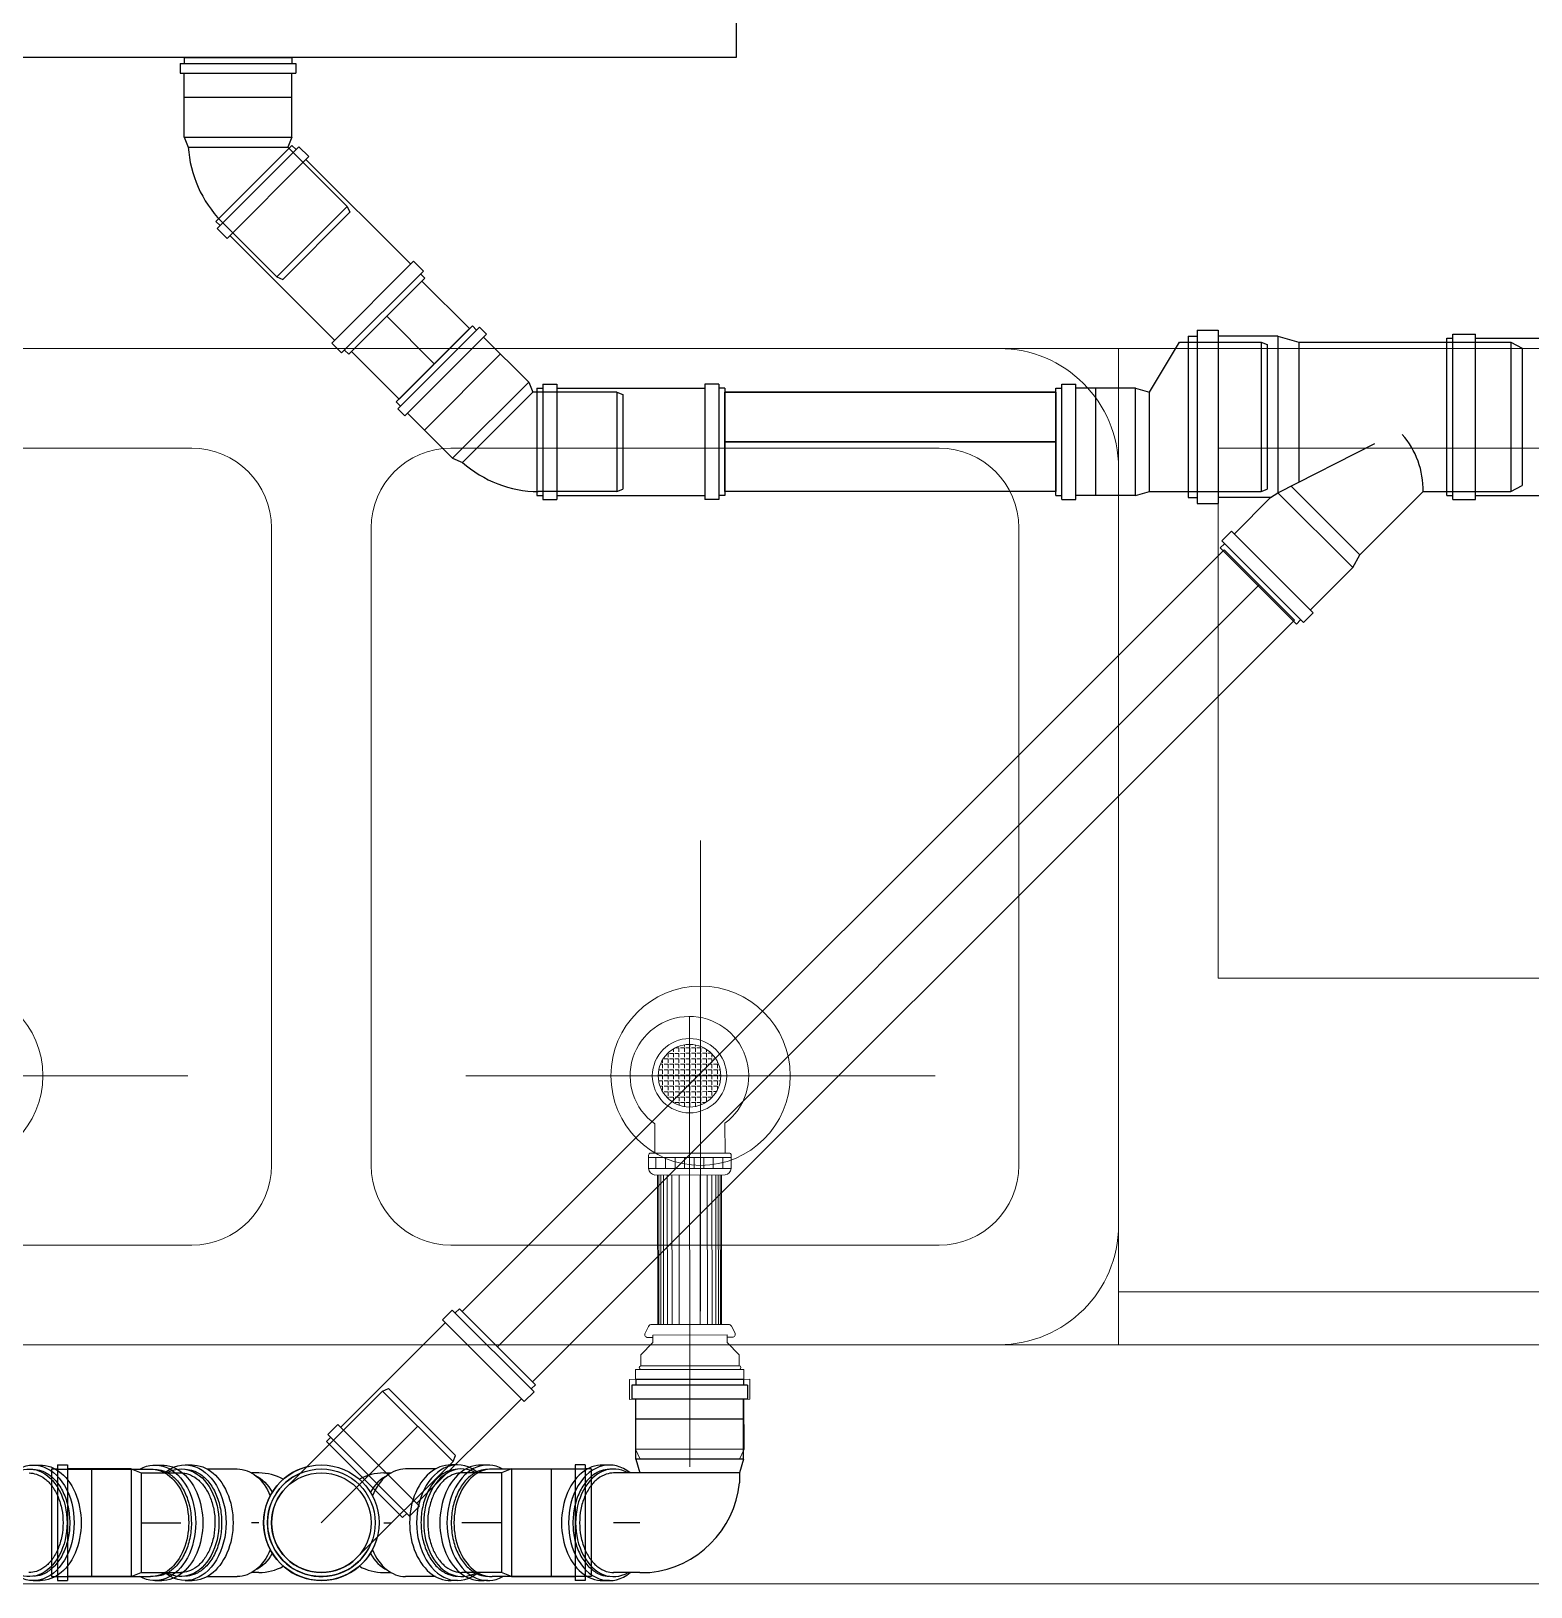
# Model space of a CAD drawing. Header units: metres. Extents: x 1587 to 89247, y -60 to 14723.
# Drawn here: x 45165 to 45917, y 10239 to 11020 of the extents above; entities that cross this region are included whole.
import ezdxf

# ---------------------------------------------------------------- set-up
doc = ezdxf.new("R2010")
doc.units = ezdxf.units.M
doc.header["$LTSCALE"] = 10
doc.linetypes.add('CENTER', pattern=[50.800000000000004, 31.75, -6.35, 6.35, -6.35])
doc.layers.get('0').update_dxf_attribs({"color": 253, "lineweight": 0})
for name, color, linetype in [('04Plumbing', 4, 'Continuous'), ('SN-PV', 11, 'Continuous'), ('SN-PV-25', 11, 'Continuous'), ('SN-PV-40', 11, 'Continuous'), ('SN-PV-40-SingleLine', 3, 'Continuous'), ('SN-PV-50', 11, 'Continuous'), ('SN-PV-50-SingleLine', 3, 'Continuous')]:
    doc.layers.add(name, color=color, linetype=linetype)
for name, color, linetype, lineweight in [('Furniture', 7, 'Continuous', 13), ('PL-DR-CENTER', 9, 'CENTER', 0), ('PL-DR-FITTING', 3, 'Continuous', 0), ('PL-DR-PIPE-WS', 3, 'Continuous', 0), ('T2-T3-Enlragement-00-S1-COM2$0$Toilet-Dr$0$D', 4, 'Continuous', 0)]:
    doc.layers.add(name, color=color, linetype=linetype, lineweight=lineweight)

# ---------------------------------------------------------------- blocks, each defined once
blk = doc.blocks.new('A$C244E5C3A')
at = {"layer": 'Furniture'}
blk.add_line((0.03719402106605685, -8.754113878239878e-08), (0.03719402106604264, 0.6999999124591341), dxfattribs=at)
for points in [[(0.7000002927175046, -8.754113878239878e-08), (2.927174591604853e-07, -8.754113878239878e-08), (2.927174591604853e-07, 0.6999999124591341), (0.7000002927175046, 0.6999999124591341)], [(0.6300002927174404, 0.06999991245902493), (0.2575860634600389, 0.06999991245902493), (0.2575860634600389, 0.6299999124594251), (0.6300002927174404, 0.6299999124594251)]]:
    blk.add_lwpolyline(points, close=True, dxfattribs=at)
blk = doc.blocks.new('mb-sink500x800')
at = {"color": 44, "linetype": 'ByBlock'}
for p, q in [((-184.7146333984274, -16.90813284366595), (-184.7146333984274, -253.091867156334)), ((190.2853666015726, -16.90813284366595), (190.2853666015726, -253.091867156334)), ((-302.4837366351567, -135), (-66.94553016166901, -135)), ((72.51626336484333, -135), (308.054469838331, -135))]:
    blk.add_line(p, q, dxfattribs=at)
at = {"linetype": 'ByBlock'}
for points in [[(-400, -440), (-400, -60, -0.4142135623730951), (-340, 0), (340, 0, -0.4142135623730951), (400, -60), (400, -440, -0.4142135623730951), (340, -500), (-340, -500, -0.4142135623730951)], [(-350, -410), (-350, -90, -0.4142135623730951), (-310, -50), (-65, -50, -0.4142135623730951), (-25, -90), (-25, -410, -0.4142135623730951), (-65, -450), (-310, -450, -0.4142135623730948)], [(350, -410), (350, -90, 0.4142135623730951), (310, -50), (65, -50, 0.4142135623730951), (25, -90), (25, -410, 0.4142135623730951), (65, -450), (310, -450, 0.4142135623730951)]]:
    blk.add_lwpolyline(points, format="xyb", close=True, dxfattribs=at)
for centre in [(-184.7146333984274, -135), (190.2853666015726, -135)]:
    blk.add_circle(centre, 45, dxfattribs=at)
blk = doc.blocks.new('50')
at = {"layer": 'PL-DR-FITTING'}
for p, q in [((-0.0399999999935972, 0.027200000040466), (-0.0449999999982538, 0.027200000040466)), ((-0.0449999999982538, 0.027200000040466), (-0.0449999999982538, -0.0271999999822583)), ((-0.0299999999988359, 0.0302000000083353), (-0.0399999999935972, 0.0302000000374392)), ((-0.0399999999935972, 0.0302000000374392), (-0.0400000000081491, -0.0301999999792315)), ((-0.0299999999988359, 0.0302000000083353), (-0.0299999999988359, -0.0301999999792315)), ((-0.0299999999988359, 0.0272000000113621), (-0.0049999999901047, 0.0272000000113621)), ((-0.0049999999901047, 0.0272000000113621), (0, 0.0249999999941792)), ((-0.0049999999901047, 0.0272000000113621), (-0.0050000000046566, -0.0271999999822583)), ((0, 0.0249999999941792), (0, -0.0249999999941792)), ((-0.0400000000081491, -0.0271999999822583), (-0.0449999999982538, -0.0271999999822583)), ((-0.0299999999988359, -0.0301999999792315), (-0.0400000000081491, -0.0301999999792315)), ((-0.0050000000046566, -0.0271999999822583), (-0.0299999999988359, -0.0271999999822583)), ((0, -0.0249999999941792), (-0.0050000000046566, -0.0271999999822583))]:
    blk.add_line(p, q, dxfattribs=at)
blk = doc.blocks.new('*U118')
at = {"layer": 'PL-DR-FITTING'}
h = blk.add_hatch(dxfattribs=at)
h.set_pattern_fill('ANGLE', color=256, scale=0.0100000000000122, angle=-540.0000000000001, style=0)
h.set_pattern_definition([(180, (-146.5379404228442, 49.92394777198206), (0, -0.0027500000000034), [0.0020000000000024, -0.0007500000000009]), (270, (-146.5379404228442, 49.92394777198206), (0.0027500000000034, 0), [0.0020000000000024, -0.0007500000000009])])
edge = h.paths.add_edge_path()
edge.add_ellipse((2.457115340100312e-05, 3.448408762601881e-08), major_axis=(-0.01109971696443671, 0.01109972046552345), ratio=0.9999999999989576, start_angle=45.00000000003001, end_angle=134.999999987143, ccw=False)
edge.add_ellipse((2.457115340100312e-05, 3.448408762601881e-08), major_axis=(-0.01109972046551484, -0.0110997169644281), ratio=0.9999999999996904, start_angle=225.0786628332873, end_angle=314.99999999999113, ccw=False)
edge.add_line((3.022315347236285e-06, 0.01569739243076781), (2.457111019581479e-05, -0.0002635551972582847))
edge.add_line((2.4571111830117e-05, -0.0002635551830686711), (2.456867781563682e-05, -0.01569733825475407))
edge = h.paths.add_edge_path()
edge.add_line((4.540816996931855e-05, -0.0156973244229068), (2.457111596551739e-05, -0.0002635551807807814))
edge.add_line((2.4571111830117e-05, -0.0002635551830686711), (2.457362904317142e-05, 0.01569740723553433))
edge.add_ellipse((2.457115340100312e-05, 3.448408762601881e-08), major_axis=(-0.01109971696443312, 0.01109972046551981), ratio=0.9999999999996128, start_angle=225.0000000000111, end_angle=315.00000001297553, ccw=False)
edge.add_ellipse((2.457115340100312e-05, 3.448408762601881e-08), major_axis=(-0.0110997169644272, 0.01109972046551394), ratio=0.9999999999999927, start_angle=135.0760646305934, end_angle=225.0000000000002, ccw=False)
at = {"layer": 'PL-DR-CENTER'}
for p, q in [((-4.895267093554285e-07, -0.04980936553329207), (-9.63157534418821e-07, 0.02975828726867182)), ((-0.02975925512431174, 4.693273815485391e-09), (0.02975731942284788, -4.693121219814817e-09)), ((-4.895267093554285e-07, -0.04980936553329207), (-4.932251071474573e-07, -0.1248099668089898)), ((-4.932283816464085e-07, -0.1248099668023398), (1.566302191237084e-05, -0.1963653169325693))]:
    blk.add_line(p, q, dxfattribs=at)
at = {"layer": 'PL-DR-FITTING'}
for p, q in [((-0.01739844208135678, -0.02414298141149048), (-0.01739844439440041, -0.03880936095730557)), ((0.01780155796394053, -0.02384587460160866), (0.01780155560403916, -0.0388093665087189)), ((0.01982429213525586, -0.03880936682772591), (-0.01942118092561704, -0.03880936063829857)), ((-0.02052118109313821, -0.0399093604588564), (-0.02052118213402818, -0.04650936045219739)), ((0.02092429091492368, -0.04650936698858806), (-0.02052118213402818, -0.04650936045219739)), ((0.02092429178233201, -0.04100936698928665), (-0.02052118126661985, -0.04100936045289598)), ((-0.0168995284860536, -0.04100936102406903), (-0.01689952935346193, -0.04650936102337043)), ((-0.01209434600091088, -0.04100936178189727), (-0.01209434686831921, -0.04650936178119869)), ((-0.007289163515768247, -0.04100936253972551), (-0.00728916438317658, -0.04650936253902691)), ((-0.002483981030625601, -0.04100936329755376), (-0.002483981898033934, -0.04650936329685518)), ((0.002321201454517039, -0.04100936405538198), (0.002321200587108703, -0.04650936405468339)), ((0.007126383925107884, -0.04100936481321023), (0.007126383057699547, -0.04650936481251165)), ((0.01193156641025051, -0.04100936557103848), (0.01193156554284218, -0.04650936557033989)), ((0.01673674889539316, -0.04100936632886672), (0.01673674802798483, -0.04650936632816813)), ((0.02092429195581367, -0.03990936699524707), (0.02092429091492368, -0.04650936698858806)), ((0.01780155386922249, -0.04980936650732182), (-0.01739844612921707, -0.0498093609559085)), ((0.01966419450187363, -0.1248099699036696), (-0.01905491001374732, -0.1248099637972562)), ((-0.02238158997289169, -0.1292444965152054), (-0.02063232142121686, -0.1257805214334933)), ((-0.02147926894663775, -0.131295462449079), (-0.02111966130447055, -0.1312954625057932)), ((-0.01836559865747059, -0.1312954629401381), (-0.02111966130447055, -0.1312954625057932)), ((0.01878326220232069, -0.130130714964889), (-0.01843250563341147, -0.1301307090955677)), ((-0.01843250563341147, -0.1301307090955677), (-0.01843250621821114, -0.1338387645712942)), ((0.01871635487354375, -0.1312954687883554), (0.02147041752054361, -0.1312954692227003)), ((0.01878326220232069, -0.130130714964889), (0.01878326161752102, -0.1338387704406155)), ((0.02273234683588297, -0.1292445036301517), (0.02098307937681943, -0.1257805279966834)), ((0.02183002514815902, -0.1312954692794142), (0.02147041752054361, -0.1312954692227003)), ((-0.02446975847776145, -0.1401315166862561), (-0.02446975933955489, -0.1455959141734865)), ((-0.01843250621821114, -0.1338387645712942), (-0.02446975847776145, -0.1401315166862561)), ((0.01878326161752102, -0.1338387704406155), (0.02482051190675542, -0.1401315244598545)), ((0.02482051190675542, -0.1401315244598545), (0.02482051104496199, -0.1455959219470849)), ((0.02482051190675542, -0.1401315244598545), (0.02482051104496199, -0.1455959219470849)), ((0.02482051076146558, -0.1473934954134047), (-0.0244697596230513, -0.1473934876398063)), ((0.02482051104496199, -0.1455959219470849), (-0.02446975933955489, -0.1455959141734865))]:
    blk.add_line(p, q, dxfattribs=at)
for radius in [0.0186506884752968, 0.0156973727452412]:
    blk.add_circle((2.457116795290313e-05, 3.448408762372382e-08), radius, dxfattribs=at)
for centre, radius, start, end in [((-9.67850731935685e-07, 7.62978352880886e-14), 0.0297582872685959, 306.7437777563229, 234.22341327966), ((-0.01942118109909872, -0.03990936063233806), 0.0011000000000013, 89.99999096384789, 179.9999909638479), ((0.01982429196177419, -0.0399093668217654), 0.0011000000000013, 359.9999909638479, 89.99999096384789), ((-0.01694354003788289, -0.04625139380186374), 0.0035869304128718, 184.1241870037294, 262.7139428924412), ((0.01734664890014669, -0.04625139920979022), 0.0035869304128718, 277.2860390352546, 355.8757949239663), ((-0.01905491029244287, -0.1265770963449403), 0.0017671325501293, 89.99999096384789, 153.2067364888232), ((0.01940566799678885, -0.1265771024105813), 0.0017671325501293, 26.79324543887258, 89.99999096384789), ((-0.02111966108151411, -0.1298817564560044), 0.0014137060401035, 153.2067364888232, 269.9999909638479), ((0.02147041774350005, -0.1298817631729116), 0.0014137060401035, 269.9999909638479, 26.79324543887258), ((-0.02446975948130309, -0.1464947009066463), 0.0008987867372518, 89.99999096384789, 269.9999909638479), ((0.02482051090321379, -0.1464947086802448), 0.0008987867372518, 269.9999909638479, 89.99999096384789)]:
    blk.add_arc(centre, radius, start, end, dxfattribs=at)
at = {"layer": 'PL-DR-PIPE-WS'}
for p, q in [((-0.01600097570903942, -0.04980924994382682), (-0.01600102200745256, -0.1248099642855368)), ((0.015999999896758, -0.04980925499072005), (0.01599995359834478, -0.1248099693324301))]:
    blk.add_line(p, q, dxfattribs=at)
at = {"layer": 'T2-T3-Enlragement-00-S1-COM2$0$Toilet-Dr$0$D', "color": 8}
for p, q in [((-0.01542821625591175, -0.1248099643758744), (-0.01542812733889175, -0.04980936310018996)), ((-0.01441991506927568, -0.1248099645348942), (-0.01441982617088268, -0.04980936325920976)), ((-0.01311323668214678, -0.1248099647409712), (-0.01311314776512679, -0.04980936346528681)), ((-0.01121856006554932, -0.1248099650397817), (-0.01121847116715643, -0.04980936376409741)), ((-0.00886656724081023, -0.124809965410716), (-0.008866478342417234, -0.04980936413503163)), ((-0.005271622551853278, -0.1248099659776767), (-0.00527153367208739, -0.04980936470199252)), ((0.00527055412411848, -0.1248099676402899), (0.005270557822516273, -0.04980936636459214)), ((0.008865498813075332, -0.1248099682072508), (0.008865502511473123, -0.04980936693155307)), ((0.01121749163781452, -0.1248099685781851), (0.01121749533621232, -0.04980936730248728)), ((0.01311216823578489, -0.1248099688769955), (0.01311217195280978, -0.04980936760129786)), ((0.01441884666016788, -0.1248099690830726), (0.01441885033993858, -0.04980936780737492)), ((0.01542714780954985, -0.1248099692420924), (0.01542715152657474, -0.04980936796639471))]:
    blk.add_line(p, q, dxfattribs=at)
at = {"layer": 'PL-DR-FITTING', "rotation": 269.9999909638479}
blk.add_blockref('50', (-2.653612353175256e-06, -0.1923934914822308), dxfattribs=at)
blk = doc.blocks.new('A$C499414C3')
at = {"layer": '04Plumbing'}
h = blk.add_hatch(dxfattribs=at)
h.set_pattern_fill('ANGLE', color=256, scale=0.2, angle=450, style=0)
h.set_pattern_definition([(90, (507.0806034653888, -1142.038603966305), (-0.055, 7.072246285361016e-17), [0.04, -0.015]), (180, (507.0806034653888, -1142.038603966305), (-7.072246285361016e-17, -0.055), [0.04, -0.015])])
h.paths.add_polyline_path([(0.01999999999998892, -0.01999999999952706), (0.01999999999998892, -0.1799999999994952), (0.4800000000000182, -0.1799999999994952), (0.4800000000000182, -0.01999999999952706)])
for points in [[(0.5, 0), (0.5, -0.1999999999999318), (0, -0.1999999999999318), (0, 0)], [(0.4800000000000182, -0.01999999999952706), (0.4800000000000182, -0.1799999999994952), (0.01999999999998892, -0.1799999999994952), (0.01999999999998892, -0.01999999999952706)]]:
    blk.add_lwpolyline(points, close=True, dxfattribs=at)

msp = doc.modelspace()

# ---------------------------------------------------------------- linework, layer by layer
for p, q in [((47263.20741527119, 10860.28068750204), (44768.02881399646, 10860.28068750204)), ((47374.33967959054, 10360.28068750204), (44268.02881399669, 10360.28068750204)), ((47374.33967959054, 10240.28068750216), (43638.02881399669, 10240.28068750216))]:
    msp.add_line(p, q)
at = {"layer": 'SN-PV'}
for p, q in [((45239.45074088783, 11003.41186277723), (45297.45074088783, 11003.41186277723)), ((45239.45074088783, 11003.41186277723), (45239.45074088783, 10998.41186277723)), ((45241.45074088783, 11006.41186277723), (45241.45074088783, 11003.41186277723)), ((45295.45074088783, 11006.41186277723), (45295.45074088783, 11003.41186277723)), ((45297.45074088783, 11003.41186277723), (45297.45074088783, 10998.41186277723)), ((45239.45074088783, 10998.41186277723), (45297.45074088783, 10998.41186277723)), ((45241.45074088783, 10966.41186277723), (45241.45074088783, 10998.41186277723)), ((45295.45074088783, 10966.41186277723), (45295.45074088783, 10998.41186277723)), ((45241.45074088783, 10966.41186277723), (45243.45074088783, 10961.41186277723)), ((45295.45074088783, 10966.41186277723), (45293.45074088783, 10961.41186277723)), ((45243.45074088783, 10961.41186277723), (45293.45074088783, 10961.41186277723)), ((45295.44269895735, 10962.24833183218), (45257.25893277329, 10924.06456564812)), ((45298.97823286329, 10961.54122505101), (45257.96603955448, 10920.52903174219)), ((45303.9279803316, 10956.5914775827), (45262.91578702279, 10915.5792842739)), ((45323.25151642979, 10931.61108723527), (45293.45074088783, 10961.41186277723)), ((45295.44269895735, 10962.24833183218), (45297.56401930092, 10960.12701148866)), ((45298.97823286329, 10961.54122505101), (45303.9279803316, 10956.5914775827)), ((45302.51376676922, 10955.17726402034), (45355.05180061139, 10902.63923017817)), ((45323.25151642979, 10931.61108723527), (45287.89617737047, 10896.25574817594)), ((45324.52430863593, 10928.64123875429), (45290.86602585145, 10894.98295596981)), ((45323.25151642979, 10931.61108723527), (45324.52430863593, 10928.64123875429)), ((45257.25893277329, 10924.06456564812), (45259.38025311685, 10921.94324530457)), ((45257.96603955448, 10920.52903174219), (45262.91578702279, 10915.5792842739)), ((45287.89617737047, 10896.25574817594), (45259.96545951362, 10924.18646603278)), ((45264.33000058515, 10916.99349783629), (45316.86803442732, 10864.45546399412)), ((45356.46601417375, 10904.05344374053), (45315.45382086495, 10863.04125043174)), ((45361.41576164207, 10899.10369627224), (45356.46601417375, 10904.05344374053)), ((45287.89617737047, 10896.25574817594), (45290.86602585145, 10894.98295596981)), ((45361.41576164207, 10899.10369627224), (45320.40356833326, 10858.09150296342)), ((45362.12286842325, 10895.56816236628), (45323.93910223918, 10857.38439618223)), ((45325.35331580164, 10858.79860974458), (45360.70865486096, 10894.15394880391)), ((45362.12286842325, 10895.56816236628), (45360.0015480797, 10897.68948270986)), ((45348.52426136809, 10829.97080992881), (45389.53645467691, 10870.98300323763)), ((45384.58670720852, 10870.27589645635), (45349.23136814919, 10834.92055739703)), ((45386.00092077097, 10871.69011001882), (45388.12224111454, 10869.56878967526)), ((45389.53645467691, 10870.98300323763), (45393.07198858284, 10867.4474693317)), ((45320.40356833326, 10858.09150296342), (45315.45382086495, 10863.04125043174)), ((45352.05979527402, 10826.43527602288), (45393.07198858284, 10867.4474693317)), ((45414.28519201844, 10843.40583877136), (45391.65777502047, 10866.03325576933)), ((45740.76906731588, 10863.45498657387), (45781.76906731588, 10863.45498657387)), ((45745.25519240477, 10866.45553893846), (45745.25519240477, 10785.45553893846)), ((45745.25519240477, 10866.45553893846), (45749.75519240477, 10866.45553893846)), ((45749.75519240477, 10869.45553893846), (45749.75519240477, 10782.45553893846)), ((45749.75519240477, 10869.45553893846), (45760.25519240477, 10869.45553893846)), ((45760.25519240477, 10869.45553893846), (45760.25519240477, 10782.45553893846)), ((45790.25519240477, 10866.45553893846), (45760.25519240477, 10866.45553893846)), ((45781.76906731588, 10863.45498657387), (45781.76906731588, 10788.45609130306)), ((45781.76906731588, 10863.45498657387), (45784.76906731588, 10862.25498657385)), ((45784.76906731588, 10862.25498657385), (45784.76906731588, 10789.65609130307)), ((45790.25519240477, 10866.45553893846), (45790.25519240477, 10787.81845394861)), ((45790.25519240477, 10866.45553893846), (45800.75519240477, 10863.45553893846)), ((45800.75519240477, 10863.45553893846), (45800.75519240477, 10793.15764584719)), ((45874.91071197391, 10786.45553893846), (45874.91071197391, 10865.45553893846)), ((45874.91071197391, 10865.45553893846), (45877.91071197391, 10865.45553893846)), ((45877.91071197391, 10784.45553893846), (45877.91071197391, 10867.45553893846)), ((45877.91071197391, 10867.45553893846), (45889.41071197391, 10867.45553893846)), ((45889.41071197391, 10784.45553893846), (45889.41071197391, 10867.45553893846)), ((45889.41071197391, 10865.45553893846), (45967.01071197391, 10865.45553893846)), ((45907.15992446879, 10863.45553893846), (45907.15992446879, 10788.45553893846)), ((45907.15992446879, 10863.45553893846), (45912.75519240477, 10860.45553893846)), ((45323.93910223918, 10857.38439618223), (45321.81778189563, 10859.50571652577)), ((45912.75519240477, 10860.45553893846), (45912.75519240477, 10791.45553893846)), ((45381.05117330267, 10803.10075224372), (45416.40651236199, 10838.45609130305)), ((45414.28519201844, 10843.40583877136), (45416.40651236199, 10838.45609130305)), ((45458.55117330267, 10838.45609130305), (45416.40651236199, 10838.45609130305)), ((45418.40117330267, 10840.45609130306), (45418.40117330267, 10786.45609130306)), ((45421.40117330267, 10842.45609130306), (45421.40117330267, 10784.45609130306)), ((45428.40117330267, 10842.45609130306), (45428.40117330267, 10784.45609130306)), ((45458.55117330267, 10838.45609130305), (45458.55117330267, 10788.45609130305)), ((45458.55117330267, 10838.45609130305), (45461.55117330267, 10837.25609130305)), ((45502.70117330267, 10842.45609130306), (45502.70117330267, 10784.45609130306)), ((45509.70117330267, 10842.45609130306), (45509.70117330267, 10784.45609130306)), ((45512.70117330267, 10840.45609130306), (45512.70117330267, 10786.45609130306)), ((45512.70117330267, 10788.45609130307), (45512.70117330267, 10838.45609130307)), ((45678.76906731594, 10838.45609130307), (45678.76906731594, 10788.45609130307)), ((45681.76906731588, 10784.45609130306), (45681.76906731588, 10842.45609130306)), ((45688.76906731588, 10784.45609130306), (45688.76906731588, 10842.45609130306)), ((45718.76906731588, 10840.45609130306), (45725.76906731588, 10838.45609130306)), ((45725.76906731588, 10788.45609130306), (45725.76906731588, 10838.45609130306)), ((45347.8171545869, 10833.50634383474), (45349.93847493046, 10831.38502349118)), ((45461.55117330267, 10837.25609130305), (45461.55117330267, 10789.65609130305)), ((45348.52426136809, 10829.97080992881), (45352.05979527402, 10826.43527602288)), ((45376.10142583436, 10805.22207258728), (45353.4740088364, 10827.84948958525)), ((45376.10142583436, 10805.22207258728), (45381.05117330267, 10803.10075224372)), ((45418.40117330267, 10786.45609130306), (45421.40117330267, 10786.45609130306)), ((45458.55117330267, 10788.45609130305), (45419.05117330271, 10788.45609130305)), ((45458.55117330267, 10788.45609130305), (45461.55117330267, 10789.65609130305)), ((45512.70117330267, 10786.45609130306), (45509.70117330267, 10786.45609130306)), ((45678.76906731588, 10786.45609130306), (45681.76906731588, 10786.45609130306)), ((45718.76906731588, 10786.45609130306), (45725.76906731588, 10788.45609130306)), ((45725.76906731588, 10788.45609130306), (45781.76906731588, 10788.45609130306)), ((45745.25519240477, 10785.45553893846), (45749.75519240477, 10785.45553893846)), ((45786.5714262207, 10785.45553893846), (45760.25519240477, 10785.45553893846)), ((45786.5714262207, 10785.45553893846), (45768.38156338222, 10767.26567609998)), ((45781.76906731588, 10788.45609130306), (45784.76906731588, 10789.65609130307)), ((45827.77853300189, 10750.2951133515), (45790.25519240477, 10787.81845394861)), ((45831.31406690782, 10756.65907438218), (45796.81769240477, 10791.15544888522)), ((45874.91071197391, 10786.45553893846), (45877.91071197391, 10786.45553893846)), ((45877.91071197391, 10784.45553893846), (45889.41071197391, 10784.45553893846)), ((45889.41071197391, 10786.45553893846), (45967.01071197391, 10786.45553893846)), ((45907.15992446879, 10788.45553893846), (45912.75519240477, 10791.45553893846)), ((45749.75519240477, 10782.45553893846), (45760.25519240477, 10782.45553893846)), ((45762.01760235154, 10763.73014219404), (45766.96734981984, 10768.67988966235)), ((45807.97954312866, 10727.66769635353), (45766.96734981984, 10768.67988966235)), ((45761.31049557035, 10760.19460828811), (45763.43181591391, 10762.31592863167)), ((45803.02979566035, 10722.71794888522), (45762.01760235154, 10763.73014219404)), ((45799.49426175442, 10722.01084210404), (45761.31049557035, 10760.19460828811)), ((45763.21111188468, 10759.2667974777), (45798.56645094401, 10723.91145841837)), ((45827.77853300189, 10750.2951133515), (45831.31406690782, 10756.65907438218)), ((45827.77853300189, 10750.2951133515), (45806.56532956629, 10729.0819099159)), ((45799.49426175442, 10722.01084210404), (45801.61558209798, 10724.1321624476)), ((45803.02979566035, 10722.71794888522), (45807.97954312866, 10727.66769635353)), ((45379.47651277979, 10378.36613081506), (45377.35519243623, 10376.24481047151)), ((45417.66027896386, 10340.18236463101), (45379.47651277979, 10378.36613081506)), ((45319.86741112574, 10318.75702916103), (45372.40544496791, 10371.2950630032)), ((45375.94097887386, 10377.6590240339), (45370.99123140554, 10372.70927656558)), ((45412.00342471435, 10331.69708325679), (45370.99123140554, 10372.70927656558)), ((45416.95317218266, 10336.64683072508), (45375.94097887386, 10377.6590240339)), ((45416.24881806024, 10341.59382553461), (45380.89347900092, 10376.94916459394)), ((45417.66027896386, 10340.18236463101), (45415.53895862029, 10338.06104428746)), ((45524.08490215958, 10339.88727102609), (45466.08490215958, 10339.88727102609)), ((45466.08490215958, 10339.88727102609), (45466.08490215958, 10332.88727102609)), ((45468.08490215958, 10342.88727102609), (45468.08490215958, 10339.88727102609)), ((45522.08490215958, 10342.88727102609), (45522.08490215958, 10339.88727102609)), ((45524.08490215958, 10339.88727102609), (45524.08490215958, 10332.88727102609)), ((45340.97471341313, 10337.03512316258), (45343.94456189411, 10338.3079153687)), ((45376.32927131094, 10301.68056526477), (45340.97471341312, 10337.03512316261)), ((45377.60206351709, 10304.65041374572), (45343.94456189411, 10338.3079153687)), ((45358.05117730981, 10280.57326297698), (45410.58921115198, 10333.11129681914)), ((45416.95317218266, 10336.64683072508), (45412.00342471435, 10331.69708325679)), ((45524.08490215958, 10332.88727102609), (45466.08490215958, 10332.88727102609)), ((45468.08490215958, 10302.88727102609), (45468.08490215958, 10332.88727102609)), ((45522.08490215958, 10302.88727102609), (45522.08490215958, 10332.88727102609)), ((45313.50345009507, 10315.22149525513), (45318.45319756339, 10320.17124272342)), ((45359.4653908722, 10279.15904941462), (45318.45319756339, 10320.17124272342)), ((45312.79634331389, 10311.68596134917), (45314.91766365744, 10313.80728169275)), ((45350.98010949796, 10273.50219516511), (45312.79634331389, 10311.68596134917)), ((45354.51564340388, 10274.20930194631), (45313.50345009507, 10315.22149525513)), ((45177.86504030027, 10299.91941723223), (45177.86504030027, 10241.91941723223)), ((45177.86504030027, 10299.91941723223), (45182.86504030027, 10299.91941723223)), ((45182.86504030027, 10299.91941723223), (45182.86504030027, 10241.91941723223)), ((45376.32927131094, 10301.68056526477), (45377.60206351709, 10304.65041374572)), ((45442.57310109629, 10299.91941723223), (45437.57310109629, 10299.91941723223)), ((45437.57310109629, 10299.91941723223), (45437.57310109629, 10241.91941723223)), ((45442.57310109629, 10299.91941723223), (45442.57310109629, 10241.91941723223)), ((45468.08490215958, 10302.88727102609), (45470.08490215958, 10295.8867186615)), ((45522.08490215958, 10302.88727102609), (45520.08490215958, 10295.8867186615)), ((45174.86504030027, 10297.91941723223), (45177.86504030027, 10297.91941723223)), ((45214.86504030027, 10297.91941723223), (45182.86504030027, 10297.91941723223)), ((45214.86504030027, 10297.91941723223), (45219.86504030027, 10295.91941723223)), ((45219.86504030027, 10295.91941723223), (45219.86504030027, 10245.91941723223)), ((45405.57310109629, 10297.91941723223), (45400.57310109629, 10295.91941723223)), ((45400.57310109629, 10295.91941723223), (45400.57310109629, 10245.91941723223)), ((45405.57310109629, 10297.91941723223), (45437.57310109629, 10297.91941723223)), ((45445.57310109629, 10297.91941723223), (45442.57310109629, 10297.91941723223)), ((45520.08490215958, 10295.8867186615), (45470.08490215958, 10295.8867186615)), ((45520.08490215958, 10295.8867186615), (45520.08490215958, 10290.8867186615)), ((45354.51564340388, 10274.20930194631), (45359.4653908722, 10279.15904941462)), ((45350.98010949796, 10273.50219516511), (45353.10142984151, 10275.62351550866)), ((45214.86504030027, 10243.91941723223), (45219.86504030027, 10245.91941723223)), ((45405.57310109629, 10243.91941723223), (45400.57310109629, 10245.91941723223)), ((45470.08490215958, 10245.88782339069), (45475.08490215958, 10245.88782339069)), ((45174.86504030027, 10243.91941723223), (45177.86504030027, 10243.91941723223)), ((45177.86504030027, 10241.91941723223), (45182.86504030027, 10241.91941723223)), ((45214.86504030027, 10243.91941723223), (45182.86504030027, 10243.91941723223)), ((45405.57310109629, 10243.91941723223), (45437.57310109629, 10243.91941723223)), ((45442.57310109629, 10241.91941723223), (45437.57310109629, 10241.91941723223)), ((45445.57310109629, 10243.91941723223), (45442.57310109629, 10243.91941723223))]:
    msp.add_line(p, q, dxfattribs=at)
at = {"layer": 'SN-PV', "linetype": 'Continuous'}
for p, q in [((45725.76906731588, 10838.45609130306), (45740.76906731588, 10863.45498657387)), ((45800.75519240477, 10863.45553893846), (45907.15992446879, 10863.45553893846)), ((45790.25519240477, 10787.81845394861), (45838.90973445961, 10812.55901935511)), ((45786.5714262207, 10785.45553893846), (45790.25519240477, 10787.81845394861)), ((45831.31406690782, 10756.65907438218), (45863.1105314641, 10788.45553893846)), ((45863.1105314641, 10788.45553893846), (45907.15992446879, 10788.45553893846)), ((45165.6579548122, 10299.88671866151), (45169.19348871816, 10299.88671866151)), ((45226.68166060932, 10299.88671866151), (45230.21719451528, 10299.88671866151)), ((45241.88764124914, 10299.91941723223), (45245.4231751551, 10299.91941723223)), ((45378.55050014742, 10299.91941723223), (45375.01496624146, 10299.91941723223)), ((45393.75648078724, 10299.88671866151), (45390.22094688128, 10299.88671866151)), ((45454.78018658436, 10299.88671866151), (45451.2446526784, 10299.88671866151)), ((45176.67680349169, 10297.88671866151), (45224.56032064982, 10297.88671866152)), ((45252.90648992863, 10297.91941723223), (45268.05059215304, 10297.91941723223)), ((45367.53165146793, 10297.91941723223), (45352.38754924352, 10297.91941723223)), ((45443.76133790487, 10297.88671866151), (45395.87782074674, 10297.88671866152)), ((45165.6579548122, 10241.88671866151), (45169.19348871816, 10241.88671866151)), ((45176.67680349169, 10243.88671866151), (45224.56032064982, 10243.88671866151)), ((45226.68166060932, 10241.88671866151), (45230.21719451528, 10241.88671866151)), ((45241.88764124914, 10241.91941723223), (45245.4231751551, 10241.91941723223)), ((45252.90648992863, 10243.91941723223), (45268.05059215304, 10243.91941723223)), ((45367.53165146793, 10243.91941723223), (45352.38754924352, 10243.91941723223)), ((45378.55050014742, 10241.91941723223), (45375.01496624146, 10241.91941723223)), ((45393.75648078724, 10241.88671866151), (45390.22094688128, 10241.88671866151)), ((45443.76133790487, 10243.88671866151), (45395.87782074674, 10243.88671866151)), ((45454.78018658436, 10241.88671866151), (45451.2446526784, 10241.88671866151))]:
    msp.add_line(p, q, dxfattribs=at)
for radius in [29, 29, 27, 27, 25.00000000001455, 25.00000000001455]:
    msp.add_circle((45310.21907069828, 10270.92492243048), radius, dxfattribs=at)
at = {"layer": 'SN-PV'}
for centre, radius, start, end in [((45302.15475612826, 10965.17937794509), 58.82478708748512, 183.6721011349615, 224.1759888408834), ((45419.89714503863, 10847.27479502653), 58.82478708748513, 228.6721011350683, 269.1759888407796), ((45469.61351330575, 10296.35934658146), 50.76722120804219, 276.1870149360676, 353.8115784613398)]:
    msp.add_arc(centre, radius, start, end, dxfattribs=at)
at = {"layer": 'SN-PV', "linetype": 'Continuous'}
for centre, radius, start, end in [((45820.24387100705, 10789.07727315593), 42.87116900875525, 359.1690453917412, 40.95765442962298), ((45278.90845652935, 10270.91941723222), 24.99999999998545, 60.78511232328507, 90), ((45310.21517785077, 10270.92102970241), 29, 104.5475326630286, 345.4524673366726), ((45310.21517785077, 10270.92102970241), 27, 112.8052902821264, 337.1947097176815), ((45341.52968486722, 10270.91941723222), 24.99999999998545, 90, 119.2148876767149), ((45310.21517785077, 10270.92102970241), 25.00000000001455, 134.9999999997052, 314.9999999997052), ((45278.90845652935, 10270.91941723222), 24.99999999998545, 270, 299.2350357720315), ((45341.52968486722, 10270.91941723222), 24.99999999998545, 240.7649642279685, 270)]:
    msp.add_arc(centre, radius, start, end, dxfattribs=at)
at = {"layer": 'SN-PV', "linetype": 'Continuous', "extrusion": (0, 0, -1)}
for centre, major_axis, ratio, start_param, end_param in [((45165.6579548122, 10270.88671866151), (-5.327037639127341e-15, 29), 0.7071067811861024, 5.751727069240904, 9.956236198708062), ((45163.53663446865, 10270.88671866151), (-4.959655732977955e-15, 26.99999999998545), 0.7071067811865764, 5.895868706291979, 9.812094561656988), ((45169.19348871816, 10270.88671866151), (-5.327037639127341e-15, 29), 0.7071067811861024, 6.19687127567655, 9.511091992272416), ((45226.68166060932, 10270.88671866151), (-5.327037639127341e-15, 29), 0.7071067811861024, 5.909626385017136, 9.79833688293218), ((45230.21719451528, 10270.88671866151), (-5.327037639127341e-15, 29), 0.7071067811861024, 6.19687127567655, 9.511091992272416), ((45241.88764124914, 10270.91941723223), (-5.327037639127341e-15, 29), 0.7071067811861024, 5.751727069240904, 9.956236198708062), ((45239.76632090559, 10270.91941723223), (-4.959655732977955e-15, 26.99999999998545), 0.7071067811865764, 5.895868706291979, 9.812094561656988), ((45245.4231751551, 10270.91941723223), (-5.327037639127341e-15, 29), 0.7071067811861024, 6.19687127567655, 9.511091992272416), ((45224.56034026577, 10270.88671866151), (-4.959655732977955e-15, 26.99999999998545), 0.7071067811865764, 6.283184279729726, 9.42477898821924), ((45268.05059215304, 10270.91941723223), (-4.959655732980628e-15, 27), 0.7071067811867343, 6.283185307179586, 7.328800704899304), ((45271.58610244942, 10270.91941723223), (-4.592273826833915e-15, 25), 0.7071058368048397, 0.3215152571118112, 0.9127942607261856), ((45268.05059215304, 10270.91941723223), (-4.959655732980628e-15, 27), 0.7071067811867343, 8.37889724694474, 9.42477796076938), ((45271.58610244942, 10270.91941723223), (-4.592273826833915e-15, 25), 0.7071058368048397, 2.228502485656755, 2.820077396477982)]:
    msp.add_ellipse(centre, major_axis=major_axis, ratio=ratio, start_param=start_param, end_param=end_param, dxfattribs=at)
at = {"layer": 'SN-PV', "linetype": 'Continuous'}
for centre, major_axis, ratio, start_param, end_param in [((45375.01496624146, 10270.91941723223), (5.327037639127341e-15, 29), 0.7071067811861024, 6.19687127567655, 9.511091992272416), ((45378.55050014742, 10270.91941723223), (5.327037639127341e-15, 29), 0.7071067811861024, 5.751727069240904, 9.956236198708062), ((45380.67182049097, 10270.91941723223), (4.959655732977955e-15, 26.99999999998545), 0.7071067811865764, 5.895868706291979, 9.812094561656988), ((45390.22094688128, 10270.88671866151), (5.327037639127341e-15, 29), 0.7071067811861024, 6.19687127567655, 9.511091992272416), ((45393.75648078724, 10270.88671866151), (5.327037639127341e-15, 29), 0.7071067811861024, 5.909626385017136, 9.79833688293218), ((45451.2446526784, 10270.88671866151), (5.327037639127341e-15, 29), 0.7071067811861024, 6.19687127567655, 9.511091992272416), ((45454.78018658436, 10270.88671866151), (5.327037639127341e-15, 29), 0.7071067811861024, 5.751727069240904, 9.956236198708062), ((45456.90150692791, 10270.88671866151), (4.959655732977955e-15, 26.99999999998545), 0.7071067811865764, 5.895868706291979, 9.812094561656988), ((45348.85203894714, 10270.91941723223), (4.592273826833915e-15, 25), 0.7071058368048397, 0.3215152571118112, 0.9127942607261856), ((45352.38754924352, 10270.91941723223), (4.959655732980628e-15, 27), 0.7071067811867343, 6.283185307179586, 7.328800704899304), ((45395.87780113079, 10270.88671866151), (4.959655732977955e-15, 26.99999999998545), 0.7071067811865764, 6.283184279729726, 9.42477898821924), ((45348.85203894714, 10270.91941723223), (4.592273826833915e-15, 25), 0.7071058368048397, 2.228502485656755, 2.820077396477982), ((45352.38754924352, 10270.91941723223), (4.959655732980628e-15, 27), 0.7071067811867343, 8.37889724694474, 9.42477796076938)]:
    msp.add_ellipse(centre, major_axis=major_axis, ratio=ratio, start_param=start_param, end_param=end_param, dxfattribs=at)
for points, knots in [([(45163.5366148527, 10295.8867186615), (45163.53662139134, 10295.8867186615), (45163.53662792998, 10295.8867186615), (45163.53663446865, 10295.8867186615), (45164.79564939844, 10295.8867186615), (45166.05531416854, 10295.68024510994), (45168.727373011, 10294.78651142814), (45170.13418809502, 10294.0285310047), (45172.80025533246, 10291.96869013373), (45174.05794172644, 10290.66647594661), (45176.30869474003, 10287.59361766979), (45177.30099180099, 10285.82366987337), (45178.92710462576, 10281.94546807093), (45179.56072287887, 10279.83785553648), (45180.41169893928, 10275.44613978972), (45180.62901494114, 10273.16254960716), (45180.62801845794, 10268.59509925147), (45180.40970600801, 10266.31171477088), (45179.55682603174, 10261.92080534328), (45178.92230046823, 10259.81379361016), (45177.29454820987, 10255.93713660164), (45176.30151971066, 10254.16813317763), (45174.04955204469, 10251.09741112449), (45172.79138446695, 10249.7963882474), (45170.12462479237, 10247.73903320615), (45168.71759873978, 10246.98234266417), (45166.0412025181, 10246.08962417387), (45164.77745041504, 10245.88415974838), (45163.51411358218, 10245.88671866154)], [6.283184101041105, 6.283184101041105, 6.283184101041105, 6.283184101041105, 6.283185307179586, 6.283185307179586, 6.283185307179586, 6.515426523129983, 6.515426523129983, 6.783199253250275, 6.783199253250275, 7.050971983370566, 7.050971983370566, 7.318744713490858, 7.318744713490858, 7.586517443611148, 7.586517443611148, 7.854290173731441, 7.854290173731441, 8.122062903851731, 8.122062903851731, 8.389835633972023, 8.389835633972023, 8.657608364092313, 8.657608364092313, 8.925381094212606, 8.925381094212606, 9.193153824332896, 9.193153824332896, 9.426164999496036, 9.426164999496036, 9.426164999496036, 9.426164999496036]), ([(45165.77311660969, 10297.70082493534), (45167.14792263735, 10297.68811990207), (45168.52241616009, 10297.44523518663), (45171.55921324034, 10296.37881601413), (45173.21017671918, 10295.42440747173), (45176.30095280369, 10292.81641072436), (45177.73813292707, 10291.16262756077), (45180.23604078384, 10287.28034692585), (45181.29575183915, 10285.05310620808), (45182.91797802097, 10280.22642223045), (45183.48028556557, 10277.62800375879), (45184.04619788931, 10272.30136599927), (45184.04977030991, 10269.57399271619), (45183.49776462681, 10264.24418338113), (45182.94221791893, 10261.64259234481), (45181.33237494485, 10256.80670934566), (45180.27828185496, 10254.57343864439), (45177.78979060185, 10250.67694337736), (45176.35639150828, 10249.01497642345), (45173.27104048344, 10246.38962891573), (45171.62171019311, 10245.42609516862), (45168.56541775216, 10244.33584499496), (45167.16943209266, 10244.0855376054), (45165.77317282764, 10244.07262176572)], [6.289791343784604, 6.289791343784604, 6.289791343784604, 6.289791343784604, 6.526574346637621, 6.526574346637621, 6.82114285470047, 6.82114285470047, 7.11571136276332, 7.11571136276332, 7.410279870826169, 7.410279870826169, 7.704848378889019, 7.704848378889019, 7.999416886951868, 7.999416886951868, 8.293985395014717, 8.293985395014717, 8.588553903077566, 8.588553903077566, 8.883122411140414, 8.883122411140414, 9.177690919203263, 9.177690919203263, 9.418168260812887, 9.418168260812887, 9.418168260812887, 9.418168260812887]), ([(45226.79682240682, 10297.70082493534), (45228.17162843447, 10297.68811990207), (45229.54612195722, 10297.44523518663), (45232.58291903746, 10296.37881601413), (45234.2338825163, 10295.42440747173), (45237.32465860082, 10292.81641072436), (45238.7618387242, 10291.16262756077), (45241.25974658097, 10287.28034692585), (45242.31945763627, 10285.05310620808), (45243.94168381809, 10280.22642223045), (45244.5039913627, 10277.62800375879), (45245.06990368644, 10272.30136599927), (45245.07347610703, 10269.57399271619), (45244.52147042393, 10264.24418338113), (45243.96592371605, 10261.64259234481), (45242.35608074197, 10256.80670934566), (45241.30198765208, 10254.57343864439), (45238.81349639897, 10250.67694337736), (45237.3800973054, 10249.01497642345), (45234.29474628056, 10246.38962891573), (45232.64541599024, 10245.42609516862), (45229.58912354929, 10244.33584499496), (45228.19313788979, 10244.0855376054), (45226.79687862477, 10244.07262176572)], [6.289791343784604, 6.289791343784604, 6.289791343784604, 6.289791343784604, 6.526574346637621, 6.526574346637621, 6.82114285470047, 6.82114285470047, 7.11571136276332, 7.11571136276332, 7.410279870826169, 7.410279870826169, 7.704848378889019, 7.704848378889019, 7.999416886951868, 7.999416886951868, 8.293985395014717, 8.293985395014717, 8.588553903077566, 8.588553903077566, 8.883122411140414, 8.883122411140414, 9.177690919203263, 9.177690919203263, 9.418168260812887, 9.418168260812887, 9.418168260812887, 9.418168260812887]), ([(45239.76630128964, 10295.91941723222), (45239.76630782828, 10295.91941723222), (45239.76631436692, 10295.91941723222), (45239.76632090559, 10295.91941723222), (45241.02533583538, 10295.91941723222), (45242.28500060548, 10295.71294368066), (45244.95705944794, 10294.81920999887), (45246.36387453196, 10294.06122957543), (45249.0299417694, 10292.00138870445), (45250.28762816338, 10290.69917451733), (45252.53838117697, 10287.62631624051), (45253.53067823793, 10285.85636844409), (45255.15679106271, 10281.97816664165), (45255.79040931581, 10279.8705541072), (45256.64138537622, 10275.47883836045), (45256.85870137808, 10273.19524817789), (45256.85770489488, 10268.62779782219), (45256.63939244495, 10266.34441334161), (45255.78651246868, 10261.953503914), (45255.15198690517, 10259.84649218088), (45253.52423464681, 10255.96983517236), (45252.5312061476, 10254.20083174836), (45250.27923848163, 10251.13010969521), (45249.02107090389, 10249.82908681812), (45246.35431122931, 10247.77173177687), (45244.94728517672, 10247.01504123489), (45242.27088895504, 10246.12232274459), (45241.00713685199, 10245.91685831911), (45239.74380001912, 10245.91941723226)], [6.283184101041105, 6.283184101041105, 6.283184101041105, 6.283184101041105, 6.283185307179586, 6.283185307179586, 6.283185307179586, 6.515426523129983, 6.515426523129983, 6.783199253250275, 6.783199253250275, 7.050971983370566, 7.050971983370566, 7.318744713490858, 7.318744713490858, 7.586517443611148, 7.586517443611148, 7.854290173731441, 7.854290173731441, 8.122062903851731, 8.122062903851731, 8.389835633972023, 8.389835633972023, 8.657608364092313, 8.657608364092313, 8.925381094212606, 8.925381094212606, 9.193153824332896, 9.193153824332896, 9.426164999496036, 9.426164999496036, 9.426164999496036, 9.426164999496036]), ([(45242.00280304663, 10297.73352350606), (45243.37760907429, 10297.72081847279), (45244.75210259703, 10297.47793375736), (45247.78889967728, 10296.41151458485), (45249.43986315612, 10295.45710604245), (45252.53063924063, 10292.84910929509), (45253.96781936401, 10291.19532613149), (45256.46572722078, 10287.31304549657), (45257.52543827609, 10285.08580477881), (45259.14766445791, 10280.25912080117), (45259.70997200251, 10277.66070232951), (45260.27588432626, 10272.33406456999), (45260.27945674685, 10269.60669128691), (45259.72745106375, 10264.27688195185), (45259.17190435587, 10261.67529091553), (45257.56206138179, 10256.83940791638), (45256.5079682919, 10254.60613721512), (45254.01947703879, 10250.70964194808), (45252.58607794522, 10249.04767499417), (45249.50072692038, 10246.42232748645), (45247.85139663005, 10245.45879373934), (45244.79510418911, 10244.36854356568), (45243.3991185296, 10244.11823617612), (45242.00285926458, 10244.10532033644)], [6.289791343784604, 6.289791343784604, 6.289791343784604, 6.289791343784604, 6.526574346637621, 6.526574346637621, 6.82114285470047, 6.82114285470047, 7.11571136276332, 7.11571136276332, 7.410279870826169, 7.410279870826169, 7.704848378889019, 7.704848378889019, 7.999416886951868, 7.999416886951868, 8.293985395014717, 8.293985395014717, 8.588553903077566, 8.588553903077566, 8.883122411140414, 8.883122411140414, 9.177690919203263, 9.177690919203263, 9.418168260812887, 9.418168260812887, 9.418168260812887, 9.418168260812887]), ([(45378.43533834993, 10297.73352350606), (45377.06053232227, 10297.72081847279), (45375.68603879953, 10297.47793375736), (45372.64924171928, 10296.41151458485), (45370.99827824044, 10295.45710604245), (45367.90750215593, 10292.84910929509), (45366.47032203255, 10291.19532613149), (45363.97241417578, 10287.31304549657), (45362.91270312047, 10285.08580477881), (45361.29047693865, 10280.25912080117), (45360.72816939405, 10277.66070232951), (45360.1622570703, 10272.33406456999), (45360.15868464971, 10269.60669128691), (45360.71069033281, 10264.27688195185), (45361.26623704069, 10261.67529091553), (45362.87608001477, 10256.83940791638), (45363.93017310466, 10254.60613721512), (45366.41866435777, 10250.70964194808), (45367.85206345134, 10249.04767499417), (45370.93741447618, 10246.42232748645), (45372.58674476651, 10245.45879373934), (45375.64303720745, 10244.36854356568), (45377.03902286696, 10244.11823617612), (45378.43528213198, 10244.10532033644)], [6.289791343784604, 6.289791343784604, 6.289791343784604, 6.289791343784604, 6.526574346637621, 6.526574346637621, 6.82114285470047, 6.82114285470047, 7.11571136276332, 7.11571136276332, 7.410279870826169, 7.410279870826169, 7.704848378889019, 7.704848378889019, 7.999416886951868, 7.999416886951868, 8.293985395014717, 8.293985395014717, 8.588553903077566, 8.588553903077566, 8.883122411140414, 8.883122411140414, 9.177690919203263, 9.177690919203263, 9.418168260812887, 9.418168260812887, 9.418168260812887, 9.418168260812887]), ([(45380.67184010692, 10295.91941723222), (45380.67183356828, 10295.91941723222), (45380.67182702964, 10295.91941723222), (45380.67182049097, 10295.91941723222), (45379.41280556118, 10295.91941723222), (45378.15314079108, 10295.71294368066), (45375.48108194862, 10294.81920999887), (45374.0742668646, 10294.06122957543), (45371.40819962716, 10292.00138870445), (45370.15051323318, 10290.69917451733), (45367.89976021959, 10287.62631624051), (45366.90746315863, 10285.85636844409), (45365.28135033385, 10281.97816664165), (45364.64773208075, 10279.8705541072), (45363.79675602034, 10275.47883836045), (45363.57944001848, 10273.19524817789), (45363.58043650168, 10268.62779782219), (45363.79874895161, 10266.34441334161), (45364.65162892788, 10261.953503914), (45365.28615449139, 10259.84649218088), (45366.91390674975, 10255.96983517236), (45367.90693524896, 10254.20083174836), (45370.15890291493, 10251.13010969521), (45371.41707049267, 10249.82908681812), (45374.08383016725, 10247.77173177687), (45375.49085621984, 10247.01504123489), (45378.16725244152, 10246.12232274459), (45379.43100454457, 10245.91685831911), (45380.69434137744, 10245.91941723226)], [6.283184101041105, 6.283184101041105, 6.283184101041105, 6.283184101041105, 6.283185307179586, 6.283185307179586, 6.283185307179586, 6.515426523129983, 6.515426523129983, 6.783199253250275, 6.783199253250275, 7.050971983370566, 7.050971983370566, 7.318744713490858, 7.318744713490858, 7.586517443611148, 7.586517443611148, 7.854290173731441, 7.854290173731441, 8.122062903851731, 8.122062903851731, 8.389835633972023, 8.389835633972023, 8.657608364092313, 8.657608364092313, 8.925381094212606, 8.925381094212606, 9.193153824332896, 9.193153824332896, 9.426164999496036, 9.426164999496036, 9.426164999496036, 9.426164999496036]), ([(45393.64131898974, 10297.70082493534), (45392.26651296209, 10297.68811990207), (45390.89201943934, 10297.44523518663), (45387.8552223591, 10296.37881601413), (45386.20425888026, 10295.42440747173), (45383.11348279574, 10292.81641072436), (45381.67630267236, 10291.16262756077), (45379.17839481559, 10287.28034692585), (45378.11868376029, 10285.05310620808), (45376.49645757847, 10280.22642223045), (45375.93415003386, 10277.62800375879), (45375.36823771012, 10272.30136599927), (45375.36466528953, 10269.57399271619), (45375.91667097263, 10264.24418338113), (45376.47221768051, 10261.64259234481), (45378.08206065459, 10256.80670934566), (45379.13615374448, 10254.57343864439), (45381.62464499759, 10250.67694337736), (45383.05804409116, 10249.01497642345), (45386.143395116, 10246.38962891573), (45387.79272540633, 10245.42609516862), (45390.84901784727, 10244.33584499496), (45392.24500350677, 10244.0855376054), (45393.64126277179, 10244.07262176572)], [6.289791343784604, 6.289791343784604, 6.289791343784604, 6.289791343784604, 6.526574346637621, 6.526574346637621, 6.82114285470047, 6.82114285470047, 7.11571136276332, 7.11571136276332, 7.410279870826169, 7.410279870826169, 7.704848378889019, 7.704848378889019, 7.999416886951868, 7.999416886951868, 8.293985395014717, 8.293985395014717, 8.588553903077566, 8.588553903077566, 8.883122411140414, 8.883122411140414, 9.177690919203263, 9.177690919203263, 9.418168260812887, 9.418168260812887, 9.418168260812887, 9.418168260812887]), ([(45454.66502478687, 10297.70082493534), (45453.29021875921, 10297.68811990207), (45451.91572523647, 10297.44523518663), (45448.87892815622, 10296.37881601413), (45447.22796467738, 10295.42440747173), (45444.13718859287, 10292.81641072436), (45442.70000846949, 10291.16262756077), (45440.20210061272, 10287.28034692585), (45439.14238955741, 10285.05310620808), (45437.52016337559, 10280.22642223045), (45436.95785583099, 10277.62800375879), (45436.39194350725, 10272.30136599927), (45436.38837108665, 10269.57399271619), (45436.94037676975, 10264.24418338113), (45437.49592347763, 10261.64259234481), (45439.10576645171, 10256.80670934566), (45440.1598595416, 10254.57343864439), (45442.64835079471, 10250.67694337736), (45444.08174988828, 10249.01497642345), (45447.16710091312, 10246.38962891573), (45448.81643120345, 10245.42609516862), (45451.8727236444, 10244.33584499496), (45453.2687093039, 10244.0855376054), (45454.66496856892, 10244.07262176572)], [6.289791343784604, 6.289791343784604, 6.289791343784604, 6.289791343784604, 6.526574346637621, 6.526574346637621, 6.82114285470047, 6.82114285470047, 7.11571136276332, 7.11571136276332, 7.410279870826169, 7.410279870826169, 7.704848378889019, 7.704848378889019, 7.999416886951868, 7.999416886951868, 8.293985395014717, 8.293985395014717, 8.588553903077566, 8.588553903077566, 8.883122411140414, 8.883122411140414, 9.177690919203263, 9.177690919203263, 9.418168260812887, 9.418168260812887, 9.418168260812887, 9.418168260812887]), ([(45456.90152654386, 10295.8867186615), (45456.90152000522, 10295.8867186615), (45456.90151346658, 10295.8867186615), (45456.90150692791, 10295.8867186615), (45455.64249199812, 10295.8867186615), (45454.38282722802, 10295.68024510994), (45451.71076838556, 10294.78651142814), (45450.30395330154, 10294.0285310047), (45447.6378860641, 10291.96869013373), (45446.38019967012, 10290.66647594661), (45444.12944665653, 10287.59361766979), (45443.13714959557, 10285.82366987337), (45441.5110367708, 10281.94546807093), (45440.87741851769, 10279.83785553648), (45440.02644245728, 10275.44613978972), (45439.80912645542, 10273.16254960716), (45439.81012293862, 10268.59509925147), (45440.02843538855, 10266.31171477088), (45440.88131536482, 10261.92080534328), (45441.51584092833, 10259.81379361016), (45443.14359318669, 10255.93713660164), (45444.1366216859, 10254.16813317763), (45446.38858935187, 10251.09741112449), (45447.64675692961, 10249.7963882474), (45450.31351660419, 10247.73903320615), (45451.72054265678, 10246.98234266417), (45454.39693887846, 10246.08962417387), (45455.66069098152, 10245.88415974838), (45456.92402781438, 10245.88671866154)], [6.283184101041105, 6.283184101041105, 6.283184101041105, 6.283184101041105, 6.283185307179586, 6.283185307179586, 6.283185307179586, 6.515426523129983, 6.515426523129983, 6.783199253250275, 6.783199253250275, 7.050971983370566, 7.050971983370566, 7.318744713490858, 7.318744713490858, 7.586517443611148, 7.586517443611148, 7.854290173731441, 7.854290173731441, 8.122062903851731, 8.122062903851731, 8.389835633972023, 8.389835633972023, 8.657608364092313, 8.657608364092313, 8.925381094212606, 8.925381094212606, 9.193153824332896, 9.193153824332896, 9.426164999496036, 9.426164999496036, 9.426164999496036, 9.426164999496036])]:
    msp.add_open_spline(points, degree=3, knots=knots, dxfattribs=at)
at = {"layer": 'SN-PV-25'}
for p, q in [((45418.40117330267, 10840.45609130306), (45421.40117330267, 10840.45609130306)), ((45421.40117330267, 10842.45609130306), (45428.40117330267, 10842.45609130306)), ((45428.40117330266, 10840.45609130306), (45502.70117330267, 10840.45609130306)), ((45509.70117330267, 10842.45609130306), (45502.70117330267, 10842.45609130306)), ((45512.70117330267, 10840.45609130306), (45509.70117330267, 10840.45609130306)), ((45678.76906731588, 10840.45609130306), (45681.76906731588, 10840.45609130306)), ((45681.76906731588, 10842.45609130306), (45688.76906731588, 10842.45609130306)), ((45718.76906731588, 10840.45609130306), (45688.76906731588, 10840.45609130306)), ((45421.40117330267, 10784.45609130306), (45428.40117330267, 10784.45609130306)), ((45428.40117330266, 10786.45609130306), (45502.70117330267, 10786.45609130306)), ((45509.70117330267, 10784.45609130306), (45502.70117330267, 10784.45609130306)), ((45681.76906731588, 10784.45609130306), (45688.76906731588, 10784.45609130306)), ((45718.76906731588, 10786.45609130306), (45688.76906731588, 10786.45609130306))]:
    msp.add_line(p, q, dxfattribs=at)
at = {"layer": 'SN-PV-40'}
for p, q in [((45241.45074088783, 11006.41186277723), (45295.45074088783, 11006.41186277723)), ((45241.45074088783, 10966.41186277723), (45295.45074088783, 10966.41186277723)), ((45347.8171545869, 10833.50634383474), (45386.00092077097, 10871.69011001882)), ((45376.10142583436, 10805.22207258728), (45414.28519201844, 10843.40583877136)), ((45678.76906731588, 10786.45609130306), (45678.76906731588, 10840.45609130306)), ((45718.76906731588, 10786.45609130306), (45718.76906731588, 10840.45609130306)), ((45522.08490215958, 10342.88727102609), (45468.08490215958, 10342.88727102609)), ((45522.08490215958, 10302.88727102609), (45468.08490215958, 10302.88727102609)), ((45174.86504030027, 10297.91941723223), (45174.86504030027, 10243.91941723223)), ((45214.86504030027, 10297.91941723223), (45214.86504030027, 10243.91941723223)), ((45405.57310109629, 10297.91941723223), (45405.57310109629, 10243.91941723223)), ((45445.57310109629, 10297.91941723223), (45445.57310109629, 10243.91941723223))]:
    msp.add_line(p, q, dxfattribs=at)
at = {"layer": 'SN-PV-40-SingleLine'}
for p, q in [((45241.45074088783, 10986.41186277723), (45295.45074088783, 10986.41186277723)), ((45361.95929021064, 10819.36420821101), (45400.14305639471, 10857.54797439509)), ((45698.76906731588, 10786.45609130306), (45698.76906731588, 10840.45609130306)), ((45522.08490215958, 10322.88727102609), (45468.08490215958, 10322.88727102609)), ((45194.86504030027, 10297.91941723223), (45194.86504030027, 10243.91941723223)), ((45425.57310109629, 10297.91941723223), (45425.57310109629, 10243.91941723223))]:
    msp.add_line(p, q, dxfattribs=at)
at = {"layer": 'SN-PV-50'}
for p, q in [((45360.70865486096, 10894.15394880391), (45384.58670720852, 10870.27589645635)), ((45384.58670720852, 10870.27589645635), (45360.70865486096, 10894.15394880391)), ((45349.23136814919, 10834.92055739703), (45325.35331580164, 10858.79860974458)), ((45349.23136814919, 10834.92055739703), (45325.35331580163, 10858.79860974458)), ((45512.70117330267, 10838.45609130307), (45678.76906731594, 10838.45609130307)), ((45678.76906731594, 10838.45609130307), (45512.70117330267, 10838.45609130307)), ((45678.76906731594, 10788.45609130307), (45512.70117330267, 10788.45609130307)), ((45678.76906731594, 10788.45609130307), (45512.70117330267, 10788.45609130307)), ((45380.89347900092, 10376.94916459394), (45763.21111188468, 10759.2667974777)), ((45763.21111188468, 10759.2667974777), (45380.89347900092, 10376.94916459394)), ((45798.56645094401, 10723.91145841837), (45416.24881806024, 10341.59382553461)), ((45798.56645094401, 10723.91145841837), (45416.24881806024, 10341.59382553461)), ((45292.53789890186, 10288.5983086513), (45340.97471341313, 10337.03512316258)), ((45327.89245679967, 10253.24375075349), (45376.32927131094, 10301.68056526477)), ((45470.08490215958, 10295.8867186615), (45456.90152654386, 10295.88671866148)), ((45470.08490215958, 10245.88782339069), (45456.90152654386, 10245.88782339069))]:
    msp.add_line(p, q, dxfattribs=at)
at = {"layer": 'SN-PV-50', "linetype": 'Continuous'}
for p, q in [((45219.86504030027, 10295.91941723223), (45239.76632090556, 10295.91941723223)), ((45278.90845652935, 10295.9194172322), (45275.26169470404, 10295.9194172322)), ((45341.52968486722, 10295.9194172322), (45345.17644669252, 10295.9194172322)), ((45400.57310109629, 10295.91941723223), (45380.671820491, 10295.91941723223)), ((45219.86504030027, 10245.91941723223), (45239.76632090559, 10245.91941723223)), ((45278.90845652935, 10245.91941723223), (45275.26169470398, 10245.91941723223)), ((45341.52968486722, 10245.91941723223), (45345.17644669258, 10245.91941723223)), ((45400.57310109629, 10245.91941723223), (45380.67182049097, 10245.91941723223))]:
    msp.add_line(p, q, dxfattribs=at)
at = {"layer": 'SN-PV-50-SingleLine'}
for p, q in [((45366.90903767885, 10852.59822692669), (45343.03098533129, 10876.47627927424)), ((45343.03098533129, 10876.47627927424), (45366.90903767885, 10852.59822692669)), ((45678.76906731594, 10813.45609130307), (45512.70117330267, 10813.45609130307)), ((45512.70117330267, 10813.45609130307), (45678.76906731594, 10813.45609130307)), ((45780.88878141435, 10741.58912794804), (45398.57114853058, 10359.27149506427)), ((45398.57114853058, 10359.27149506427), (45780.88878141435, 10741.58912794804)), ((45310.21517785077, 10270.9210297024), (45358.65199236204, 10319.35784421368)), ((45219.86504030027, 10270.91941723223), (45239.76632090558, 10270.91941723223)), ((45278.90845652935, 10270.91941723222), (45275.26169470401, 10270.91941723222)), ((45341.52968486722, 10270.91941723222), (45345.17644669255, 10270.91941723222)), ((45400.57310109629, 10270.91941723223), (45380.67182049098, 10270.91941723223)), ((45470.08490215958, 10270.88727102609), (45456.90152654386, 10270.88727102608))]:
    msp.add_line(p, q, dxfattribs=at)

# ---------------------------------------------------------------- block references
at = {"layer": '04Plumbing', "xscale": 1000, "yscale": 1000, "zscale": 1000}
msp.add_blockref('A$C499414C3', (45018.45074088783, 11206.41186277716), dxfattribs=at)
at = {"layer": 'Furniture', "lineweight": 9, "xscale": -1, "rotation": 180}
msp.add_blockref('mb-sink500x800', (45310.21907069824, 10360.28068750204), dxfattribs=at)
at = {"layer": 'Furniture', "lineweight": 9, "xscale": 714.2857142857607, "yscale": 714.2857142857607, "zscale": 714.2857142857607, "rotation": 90.00000000000001}
msp.add_blockref('A$C244E5C3A', (46210.21900816925, 10360.28065250157), dxfattribs=at)
at = {"layer": 'PL-DR-FITTING', "lineweight": 25, "xscale": 1000.000000000001, "yscale": 1000.000000000001, "zscale": 1000.000000000001, "rotation": 0.05676255957557545}
msp.add_blockref('*U118', (45494.93370409673, 10495.28068750204, 909.6653872591118), dxfattribs=at)

doc.saveas('drawing.dxf')
